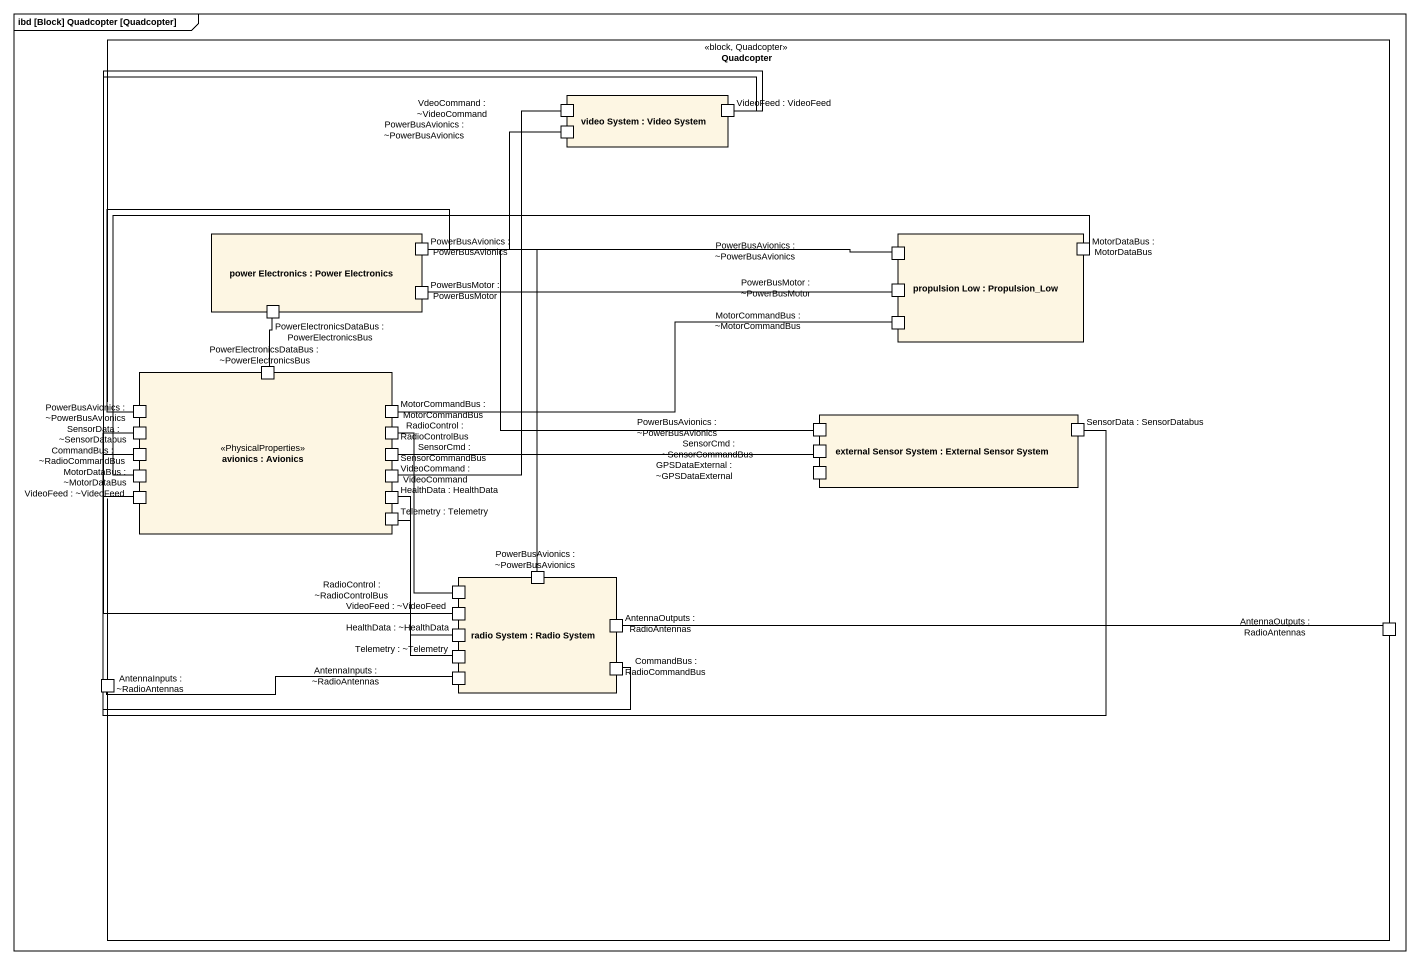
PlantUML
@startuml
mainframe ibd [Block] Quadcopter [Quadcopter]
rectangle Quadcopter <<block, Quadcopter>> {
  rectangle "video System : Video System" as video_System {
    port "VdeoCommand : ~VideoCommand" as VdeoCommand_VideoCommand
    port "PowerBusAvionics : ~PowerBusAvionics" as PowerBusAvionics
    port "VideoFeed : VideoFeed" as VideoFeed_VideoFeed
  }
  rectangle "power Electronics : Power Electronics" as power_Electronics {
    port "PowerBusAvionics : PowerBusAvionics" as PowerBusAvionics_2
    port "PowerBusMotor : PowerBusMotor" as PowerBusMotor_PowerBusMotor
    port "PowerElectronicsDataBus : PowerElectronicsBus" as PowerElectronicsDataBus
  }
  rectangle "propulsion Low : Propulsion_Low" as propulsion_Low {
    port "PowerBusAvionics : ~PowerBusAvionics" as PowerBusAvionics_3
    port "MotorDataBus : MotorDataBus" as MotorDataBus_MotorDataBus
    port "PowerBusMotor : ~PowerBusMotor" as PowerBusMotor_PowerBusMotor_2
    port "MotorCommandBus : ~MotorCommandBus" as MotorCommandBus
  }
  rectangle "avionics : Avionics" as avionics <<PhysicalProperties>> {
    port "PowerElectronicsDataBus : ~PowerElectronicsBus" as PowerElectronicsDataBus_2
    port "PowerBusAvionics : ~PowerBusAvionics" as PowerBusAvionics_4
    port "SensorData : ~SensorDatabus" as SensorData_SensorDatabus
    port "MotorCommandBus : MotorCommandBus" as MotorCommandBus_2
    port "RadioControl : RadioControlBus" as RadioControl_RadioControlBus
    port "CommandBus : ~RadioCommandBus" as CommandBus_RadioCommandBus
    port "MotorDataBus : ~MotorDataBus" as MotorDataBus_MotorDataBus_2
    port "SensorCmd : SensorCommandBus" as SensorCmd_SensorCommandBus
    port "VideoCommand : VideoCommand" as VideoCommand_VideoCommand
    port "VideoFeed : ~VideoFeed" as VideoFeed_VideoFeed_2
    port "HealthData : HealthData" as HealthData_HealthData
    port "Telemetry : Telemetry" as Telemetry_Telemetry
  }
  rectangle "external Sensor System : External Sensor System" as external_Sensor_System {
    port "PowerBusAvionics : ~PowerBusAvionics" as PowerBusAvionics_5
    port "SensorData : SensorDatabus" as SensorData_SensorDatabus_2
    port "SensorCmd : ~SensorCommandBus" as SensorCmd_SensorCommandBus_2
    port "GPSDataExternal : ~GPSDataExternal" as GPSDataExternal
  }
  rectangle "radio System : Radio System" as radio_System {
    port "RadioControl : ~RadioControlBus" as RadioControl_RadioControlBus_2
    port "PowerBusAvionics : ~PowerBusAvionics" as PowerBusAvionics_6
    port "VideoFeed : ~VideoFeed" as VideoFeed_VideoFeed_3
    port "HealthData : ~HealthData" as HealthData_HealthData_2
    port "AntennaOutputs : RadioAntennas" as AntennaOutputs_RadioAntennas
    port "Telemetry : ~Telemetry" as Telemetry_Telemetry_2
    port "AntennaInputs : ~RadioAntennas" as AntennaInputs_RadioAntennas
    port "CommandBus : RadioCommandBus" as CommandBus_RadioCommandBus_2
  }
  port "AntennaOutputs : RadioAntennas" as AntennaOutputs_RadioAntennas_2
  port "AntennaInputs : ~RadioAntennas" as AntennaInputs_RadioAntennas_2
}
VideoFeed_VideoFeed -- VideoFeed_VideoFeed_2
VideoFeed_VideoFeed -- VideoFeed_VideoFeed_3
PowerBusAvionics_2 -up- PowerBusAvionics
PowerBusAvionics_2 -right- PowerBusAvionics_3
PowerBusAvionics_2 -left- PowerBusAvionics_4
PowerBusAvionics_2 -right- PowerBusAvionics_5
PowerBusAvionics_2 -- PowerBusAvionics_6
MotorDataBus_MotorDataBus -left- MotorDataBus_MotorDataBus_2
PowerBusMotor_PowerBusMotor -right- PowerBusMotor_PowerBusMotor_2
PowerElectronicsDataBus -- PowerElectronicsDataBus_2
MotorCommandBus_2 -right- MotorCommandBus
RadioControl_RadioControlBus -- RadioControl_RadioControlBus_2
SensorData_SensorDatabus_2 -left- SensorData_SensorDatabus
SensorCmd_SensorCommandBus -right- SensorCmd_SensorCommandBus_2
VideoCommand_VideoCommand -up- VdeoCommand_VideoCommand
HealthData_HealthData -- HealthData_HealthData_2
Telemetry_Telemetry -- Telemetry_Telemetry_2
AntennaOutputs_RadioAntennas -right- AntennaOutputs_RadioAntennas_2
AntennaInputs_RadioAntennas -left- AntennaInputs_RadioAntennas_2
CommandBus_RadioCommandBus_2 -left- CommandBus_RadioCommandBus
@enduml
